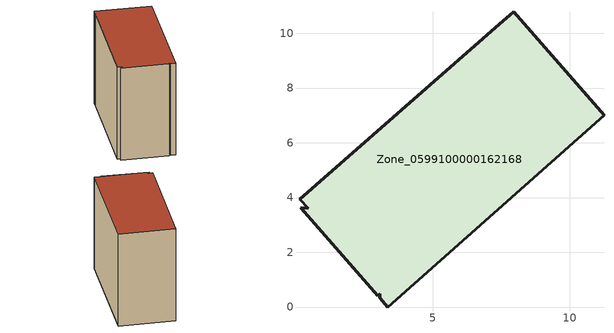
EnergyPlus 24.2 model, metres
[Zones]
Zone_0599100000162168
 floor ground (C_G): 7.43,10.33 7.97,10.78 11.26,7 3.35,0 3.06,0.33 3.08,0.49 2.98,0.42 0.17,3.62 0.46,3.61 0.14,3.94 z0
 wall outside (C_F): 7.97,10.78 7.43,10.33 0.14,3.94 0.46,3.61 0.17,3.62 2.98,0.42 3.08,0.49 3.06,0.33 3.35,0 11.26,7 7.97,10.78 z0:8.95
 roof outside (C_R): 0.14,3.94 0.46,3.61 0.17,3.62 2.98,0.42 3.08,0.49 3.06,0.33 3.35,0 11.26,7 7.97,10.78 7.43,10.33 z8.95
[BUILDING]
Pand.0599100000162168: North Axis=0; Terrain=City; Loads Convergence Tolerance Value=0.04; Temperature Convergence Tolerance Value=0.4; Solar Distribution=FullExterior; Maximum Number of Warmup Days=25; Minimum Number of Warmup Days=1
[Site:Location]
Rotterdam.The.Hague.AP_ZH_NLD Design_Conditions: Latitude=51.96; Longitude=4.45; Time Zone=1; Elevation=-4.5
[SITE:GROUNDTEMPERATURE:BUILDINGSURFACE]
18, 18, 18, 18, 18, 18, 18, 18, 18, 18, 18, 18
[MATERIAL] Thermal Absorptance=0.9; Solar Absorptance=0.7; Visible Absorptance=0.7
Name | Roughness | Thickness | Conductivity | Density | Specific Heat
G.TI.1946 | MediumSmooth | 0.15 | 1 | 540 | 1210
F.TI.1946 | Rough | 0.3 | 0.857143 | 1920 | 840
R.TI.1946 | MediumRough | 0.2 | 0.1 | 1500 | 1000
[CONSTRUCTION]
C_G: G.TI.1946
C_F: F.TI.1946
C_R: R.TI.1946
[ZONE]
Zone_0599100000162168: Type=1; Multiplier=1; Ceiling Height=Autocalculate; Volume=Autocalculate; Floor Area=autocalculate; Part of Total Floor Area=Yes
[ZONEINFILTRATION:DESIGNFLOWRATE]
Infil_Zone_0599100000162168: Zone or ZoneList or Space or SpaceList=Zone_0599100000162168; Schedule=AlwaysOn; Design Flow Rate Calculation Method=Flow/Area; Flow Rate per Floor Area=0.003; Constant Term Coefficient=1; Temperature Term Coefficient=0; Velocity Term Coefficient=0; Velocity Squared Term Coefficient=0
[HVACTEMPLATE:ZONE:IDEALLOADSAIRSYSTEM]
Zone_0599100000162168: Maximum Heating Supply Air Temperature=50; Minimum Cooling Supply Air Temperature=13; Maximum Heating Supply Air Humidity Ratio=0.0156; Minimum Cooling Supply Air Humidity Ratio=0.0077; Heating Limit=NoLimit; Cooling Limit=NoLimit; Dehumidification Control Type=ConstantSensibleHeatRatio; Cooling Sensible Heat Ratio=0.7; Dehumidification Setpoint=60; Humidification Control Type=None; Humidification Setpoint=30; Outdoor Air Method=None; Outdoor Air Flow Rate per Person=0.00944; Outdoor Air Flow Rate per Zone Floor Area=0; Outdoor Air Flow Rate per Zone=0; Demand Controlled Ventilation Type=None; Outdoor Air Economizer Type=NoEconomizer; Heat Recovery Type=None; Sensible Heat Recovery Effectiveness=0.7; Latent Heat Recovery Effectiveness=0.65
[ZONECONTROL:THERMOSTAT]
ThermostatControl_Zone_0599100000162168: Zone or ZoneList=Zone_0599100000162168; Control Type Schedule=DualSetpointControlType; Control 1=Thermostat_Zone_0599100000162168; Temperature Difference Between Cutout And Setpoint=0
[THERMOSTATSETPOINT:DUALSETPOINT]
Thermostat_Zone_0599100000162168: Heating Setpoint Temperature Schedule=HeatingSetpoint_Zone_0599100000162168; Cooling Setpoint Temperature Schedule=CoolingSetpoint_Zone_0599100000162168
[SCHEDULE:COMPACT]
HeatingSetpoint_Zone_0599100000162168: Through: 12/31, For: AllDays, Until: 24:00, 21
CoolingSetpoint_Zone_0599100000162168: Through: 12/31, For: AllDays, Until: 24:00, 24
DualSetpointControlType: Through: 12/31, For: AllDays, Until: 24:00, 4
AlwaysOn: Through: 12/31, For: AllDays, Until: 24:00, 1
